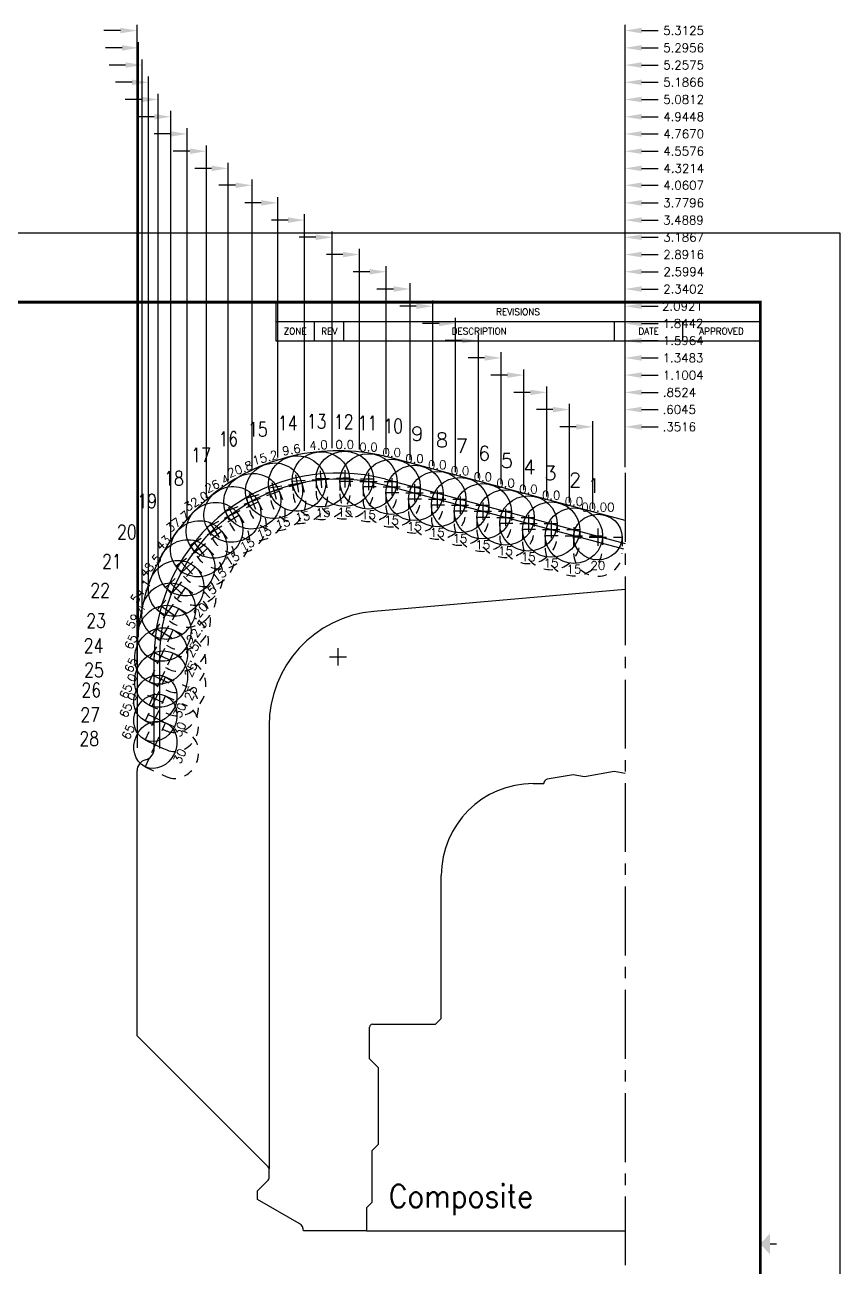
# Model space of a CAD drawing. Extents: x -34 to 0, y 36.5 to 60.7.
# Drawn here: x -8.88 to 0, y 47.2 to 60.72 of the extents above; entities that cross this region are included whole.
import ezdxf
from ezdxf.enums import TextEntityAlignment as Align

# ---------------------------------------------------------------- set-up
doc = ezdxf.new("R2010")
doc.units = 0
doc.header["$MEASUREMENT"] = 0
doc.header["$PDMODE"] = 35
doc.linetypes.add('CENTER2', pattern=[1.125, 0.75, -0.125, 0.125, -0.125])
doc.linetypes.add('HIDDEN2', pattern=[0.1875, 0.125, -0.0625])
doc.layers.get('0').update_dxf_attribs({"linetype": 'CONTINUOUS'})
doc.layers.get('Defpoints').update_dxf_attribs({"color": 10, "linetype": 'CONTINUOUS'})
for name, color, linetype in [('Blade1', 40, 'CONTINUOUS'), ('Blade3', 210, 'CONTINUOUS'), ('Blade5', 112, 'CONTINUOUS'), ('CDG-38379R1', 7, 'CONTINUOUS'), ('CLine', 5, 'CENTER2'), ('TEXT', 3, 'CONTINUOUS'), ('Title Block', 7, 'CONTINUOUS')]:
    doc.layers.add(name, color=color, linetype=linetype)
doc.styles.add('RomanD', font='romand.shx', dxfattribs={"width": 0.9})
doc.styles.add('RomanS', font='romans')
doc.dimstyles.new('Copy of Standard', dxfattribs={"dimtxt": 0.094, "dimasz": 0.18, "dimexe": 0.0625, "dimexo": 0.0625, "dimgap": 0.045, "dimtad": 0, "dimtih": 1, "dimtoh": 1, "dimdec": 4, "dimzin": 4, "dimdsep": 46, "dimtxsty": 'RomanS', "dimcen": 0.09, "dimazin": 1, "dimtfac": 1, "dimtdec": 4, "dimtofl": 0, "dimtmove": 0, "dimatfit": 1, "dimfxl": 1, "dimtolj": 1, "dimtzin": 0, "dimarcsym": 0})

# ---------------------------------------------------------------- blocks, each defined once
blk = doc.blocks.new('CMark')
at = {"layer": 'CLine'}
for p, q in [((-0.094, 0), (0.094, 0)), ((0, 0.094), (0, -0.094))]:
    blk.add_line(p, q, dxfattribs=at)
blk = doc.blocks.new('1613@15')
for p, q in [((-0.17, 0), (-0.312, 0)), ((0.171, 0), (0.312, 0))]:
    blk.add_line(p, q)
at = {"color": 8, "linetype": 'HIDDEN2', "ltscale": 0.5}
blk.add_line((-0.312, 0), (-0.312, -0.135), dxfattribs=at)
at = {"color": 8, "linetype": 'HIDDEN2', "ltscale": 0.5, "flags": 128}
blk.add_lwpolyline([(0.312, 0), (0.312, -0.135)], dxfattribs=at)
blk.add_ellipse((0, 0), major_axis=(-0.312, 0), ratio=0.965926, start_param=-3.141592653589793, end_param=3.141592653589793)
at = {"color": 8, "linetype": 'HIDDEN2', "ltscale": 0.5}
blk.add_ellipse((0, -0.135), major_axis=(-0.312, 0), ratio=0.965926, start_param=0, end_param=3.141593, dxfattribs=at)
blk.add_blockref('CMark', (0, 0))
at = {"style": 'RomanS'}
blk.add_text('15', height=0.094, dxfattribs=at).set_placement((0, -0.364), align=Align.MIDDLE_CENTER)
blk.add_attdef('ANG', text='', height=0.094, dxfattribs=at).set_placement((0, 0.298), align=Align.BOTTOM_CENTER)
blk = doc.blocks.new('1613@22.5')
for p, q in [((-0.17, 0), (-0.312, 0)), ((0.171, 0), (0.312, 0))]:
    blk.add_line(p, q)
at = {"color": 8, "linetype": 'HIDDEN2', "ltscale": 0.5}
blk.add_line((-0.312, 0), (-0.312, -0.178), dxfattribs=at)
at = {"color": 8, "linetype": 'HIDDEN2', "ltscale": 0.5, "flags": 128}
blk.add_lwpolyline([(0.312, 0), (0.312, -0.178)], dxfattribs=at)
at = {"extrusion": (0, 0, -1)}
blk.add_ellipse((0, 0), major_axis=(-0.312, 0), ratio=0.92388, start_param=-3.141592653589793, end_param=3.141592653589793, dxfattribs=at)
at = {"color": 8, "linetype": 'HIDDEN2', "ltscale": 0.5}
blk.add_ellipse((0, -0.199), major_axis=(0.312, 0), ratio=0.92388, start_param=3.141593, end_param=6.283185, dxfattribs=at)
blk.add_blockref('CMark', (0, 0))
at = {"style": 'RomanS'}
blk.add_text('22.5', height=0.094, dxfattribs=at).set_placement((0, -0.377), align=Align.MIDDLE_CENTER)
blk.add_attdef('ANG', text='', height=0.094, dxfattribs=at).set_placement((0, 0.298), align=Align.BOTTOM_CENTER)
blk = doc.blocks.new('1613@25')
for p, q in [((-0.17, 0), (-0.312, 0)), ((0.171, 0), (0.312, 0))]:
    blk.add_line(p, q)
at = {"color": 8, "linetype": 'HIDDEN2', "ltscale": 0.5}
blk.add_line((-0.312, 0), (-0.312, -0.22), dxfattribs=at)
at = {"color": 8, "linetype": 'HIDDEN2', "ltscale": 0.5, "flags": 128}
blk.add_lwpolyline([(0.312, 0), (0.312, -0.22)], dxfattribs=at)
blk.add_ellipse((0, 0), major_axis=(-0.312, 0), ratio=0.906308, start_param=-3.141592653589793, end_param=3.141592653589793)
at = {"color": 8, "linetype": 'HIDDEN2', "ltscale": 0.5}
blk.add_ellipse((0, -0.22), major_axis=(-0.312, 0), ratio=0.906308, start_param=0, end_param=3.141593, dxfattribs=at)
blk.add_blockref('CMark', (0, 0))
at = {"style": 'RomanS'}
blk.add_text('25', height=0.094, dxfattribs=at).set_placement((0, -0.356), align=Align.MIDDLE_CENTER)
blk.add_attdef('ANG', text='', height=0.094, dxfattribs=at).set_placement((0, 0.287), align=Align.BOTTOM_CENTER)
blk = doc.blocks.new('1613@20')
for p, q in [((-0.17, 0), (-0.312, 0)), ((0.171, 0), (0.312, 0))]:
    blk.add_line(p, q)
at = {"color": 8, "linetype": 'HIDDEN2', "ltscale": 0.5}
blk.add_line((-0.312, 0), (-0.312, -0.178), dxfattribs=at)
at = {"color": 8, "linetype": 'HIDDEN2', "ltscale": 0.5, "flags": 128}
blk.add_lwpolyline([(0.312, 0), (0.312, -0.178)], dxfattribs=at)
blk.add_ellipse((0, 0), major_axis=(-0.312, 0), ratio=0.939693, start_param=-3.141592653589793, end_param=3.141592653589793)
at = {"color": 8, "linetype": 'HIDDEN2', "ltscale": 0.5}
blk.add_ellipse((0, -0.178), major_axis=(-0.312, 0), ratio=0.939693, start_param=0, end_param=3.141593, dxfattribs=at)
blk.add_blockref('CMark', (0, 0))
at = {"style": 'RomanS'}
blk.add_text('20', height=0.094, dxfattribs=at).set_placement((0, -0.356), align=Align.MIDDLE_CENTER)
blk.add_attdef('ANG', text='', height=0.094, dxfattribs=at).set_placement((0, 0.298), align=Align.BOTTOM_CENTER)
blk = doc.blocks.new('1313@30')
for p, q in [((-0.17, 0), (-0.265, 0)), ((0.171, 0), (0.264, 0))]:
    blk.add_line(p, q)
at = {"color": 8, "linetype": 'HIDDEN2', "ltscale": 0.5}
blk.add_line((-0.265, 0), (-0.265, -0.26), dxfattribs=at)
at = {"color": 8, "linetype": 'HIDDEN2', "ltscale": 0.5, "flags": 128}
blk.add_lwpolyline([(0.264, 0), (0.264, -0.26)], dxfattribs=at)
blk.add_ellipse((0, 0), major_axis=(0.264, 0), ratio=0.866025)
at = {"color": 8, "linetype": 'HIDDEN2', "ltscale": 0.5}
blk.add_ellipse((0, -0.26), major_axis=(0.264, 0), ratio=0.866025, start_param=3.141593, end_param=6.283185, dxfattribs=at)
blk.add_blockref('CMark', (0, 0))
at = {"style": 'RomanS'}
blk.add_text('30', height=0.094, dxfattribs=at).set_placement((0, -0.292), align=Align.MIDDLE_CENTER)
blk.add_attdef('ANG', text='', height=0.094, dxfattribs=at).set_placement((0, 0.251), align=Align.BOTTOM_CENTER)
blk = doc.blocks.new('1313@20')
for p, q in [((-0.17, 0), (-0.265, 0)), ((0.171, 0), (0.264, 0))]:
    blk.add_line(p, q)
at = {"color": 8, "linetype": 'HIDDEN2', "ltscale": 0.5}
blk.add_line((-0.265, 0), (-0.265, -0.178), dxfattribs=at)
at = {"color": 8, "linetype": 'HIDDEN2', "ltscale": 0.5, "flags": 128}
blk.add_lwpolyline([(0.264, 0), (0.264, -0.178)], dxfattribs=at)
blk.add_ellipse((0, 0), major_axis=(0.264, 0), ratio=0.939693)
at = {"color": 8, "linetype": 'HIDDEN2', "ltscale": 0.5}
blk.add_ellipse((0, -0.178), major_axis=(0.264, 0), ratio=0.939693, start_param=3.141593, end_param=6.283185, dxfattribs=at)
blk.add_blockref('CMark', (0, 0))
at = {"style": 'RomanS'}
blk.add_text('20', height=0.094, dxfattribs=at).set_placement((0, -0.311), align=Align.MIDDLE_CENTER)
blk.add_attdef('ANG', text='', height=0.094, dxfattribs=at).set_placement((0, 0.251), align=Align.BOTTOM_CENTER)
blk = doc.blocks.new('COT_Dblock')
at = {"layer": 'Defpoints'}
blk.add_point((33.812, 21.812), dxfattribs=at)
at = {"layer": 'Title Block'}
for p, q in [((27.857, 21.25), (27.857, 20.828)), ((27.857, 21.039), (33.13, 21.039)), ((28.278, 20.828), (28.278, 21.039)), ((28.599, 20.828), (28.599, 21.039)), ((31.544, 20.828), (31.544, 21.039)), ((32.286, 20.828), (32.286, 21.039)), ((27.857, 20.828), (33.13, 20.828))]:
    blk.add_line(p, q, dxfattribs=at)
at = {"layer": 'Title Block', "color": 8}
blk.add_lwpolyline([(0, 0), (34, 0), (34, 22), (0, 22)], close=True, dxfattribs=at)
at = {"layer": 'Title Block', "const_width": 0.03}
blk.add_lwpolyline([(33.13, 21.25), (0.87, 21.25), (0.87, 0.75), (33.13, 0.75)], close=True, dxfattribs=at)
at = {"layer": 'Title Block', "const_width": 0.015}
blk.add_lwpolyline([(33.31, 11), (33.235, 11)], dxfattribs=at)
at = {"layer": 'Title Block'}
blk.add_solid([(33.235, 10.887), (33.235, 11.113), (33.13, 11)], dxfattribs=at)
at = {"layer": 'Title Block', "style": 'RomanS'}
for s, height, p in [('REVISIONS', 0.0703, (30.493, 21.145)), ('ZONE', 0.0703, (28.067, 20.934)), ('REV', 0.0703, (28.439, 20.934)), ('DESCRIPTION', 0.07031, (30.071, 20.934)), ('DATE', 0.0703, (31.915, 20.934)), ('APPROVED', 0.0703, (32.708, 20.934))]:
    blk.add_text(s, height=height, dxfattribs=at).set_placement(p, align=Align.MIDDLE_CENTER)
at = {"layer": 'Title Block', "color": 1, "style": 'RomanS', "flags": 8}
for tag, p in [('FNAME', (0.62, 3.75)), ('REVDATE', (0.62, 2.25)), ('USER', (0.62, 0.75))]:
    blk.add_attdef(tag, text='', height=0.047, rotation=90, dxfattribs=at).set_placement(p, align=Align.BOTTOM_LEFT)
at = {"layer": 'Title Block', "color": 3, "style": 'RomanS', "flags": 8}
blk.add_attdef('DRAWN', text='', height=0.11, dxfattribs=at).set_placement((28.7, 1.984), align=Align.MIDDLE_CENTER)
for tag, p in [('DDATE', (28.356, 1.672)), ('CHECK', (28.356, 1.406)), ('MATRL', (28.356, 1.149)), ('PDATE', (28.356, 0.883)), ('SCALE', (29.896, 0.855)), ('SHEET', (32.005, 0.855))]:
    blk.add_attdef(tag, text='', height=0.094, dxfattribs=at).set_placement(p, align=Align.MIDDLE_LEFT)
at = {"layer": 'Title Block', "color": 3, "style": 'RomanD', "width": 0.9, "flags": 8}
for tag, height, p in [('TITL1', 0.125, (31.337, 1.684)), ('TITL2', 0.094, (31.337, 1.514)), ('TITL3', 0.094, (31.337, 1.374))]:
    blk.add_attdef(tag, text='', height=height, dxfattribs=at).set_placement(p, align=Align.MIDDLE_CENTER)
at = {"layer": 'Title Block', "color": 3, "style": 'RomanS', "flags": 8}
for tag, p in [('FSCM#', (30.337, 1.121)), ('DWG#', (31.81, 1.121)), ('REV#', (32.97, 1.121))]:
    blk.add_attdef(tag, text='', height=0.094, dxfattribs=at).set_placement(p, align=Align.TOP_CENTER)
blk = doc.blocks.new('*D149')
at = {"layer": 'Defpoints', "color": 0, "lineweight": -2, "transparency": 16777216}
for p, q in [((-2.693, 55.451), (-2.693, 56.408)), ((-2.342, 55.905), (-2.342, 56.408)), ((-2.873, 56.345), (-3.053, 56.345)), ((-2.162, 56.345), (-1.982, 56.345))]:
    blk.add_line(p, q, dxfattribs=at)
at = {"layer": 'Defpoints', "color": 0, "transparency": 16777216}
for p in [(-2.693, 56.345), (-2.342, 55.843), (-2.693, 55.388)]:
    blk.add_point(p, dxfattribs=at)
for points in [[(-2.873, 56.375), (-2.873, 56.315), (-2.693, 56.345)], [(-2.162, 56.375), (-2.162, 56.315), (-2.342, 56.345)]]:
    blk.add_solid(points, dxfattribs=at)
at = {"layer": 'Defpoints', "color": 0, "transparency": 16777216, "insert": (-1.751, 56.345), "char_height": 0.094, "attachment_point": 5, "style": 'RomanS'}
blk.add_mtext('\\A1;.3516', dxfattribs=at)
blk = doc.blocks.new('*D150')
at = {"layer": 'Defpoints', "color": 0, "lineweight": -2, "transparency": 16777216}
for p, q in [((-3.126, 56.533), (-3.306, 56.533)), ((-2.946, 55.521), (-2.946, 56.595)), ((-2.342, 55.905), (-2.342, 56.595)), ((-2.162, 56.533), (-1.982, 56.533))]:
    blk.add_line(p, q, dxfattribs=at)
at = {"layer": 'Defpoints', "color": 0, "transparency": 16777216}
for p in [(-2.946, 56.533), (-2.342, 55.843), (-2.946, 55.458)]:
    blk.add_point(p, dxfattribs=at)
for points in [[(-3.126, 56.563), (-3.126, 56.503), (-2.946, 56.533)], [(-2.162, 56.563), (-2.162, 56.503), (-2.342, 56.533)]]:
    blk.add_solid(points, dxfattribs=at)
at = {"layer": 'Defpoints', "color": 0, "transparency": 16777216, "insert": (-1.751, 56.533), "char_height": 0.094, "attachment_point": 5, "style": 'RomanS'}
blk.add_mtext('\\A1;.6045', dxfattribs=at)
blk = doc.blocks.new('*D151')
at = {"layer": 'Defpoints', "color": 0, "lineweight": -2, "transparency": 16777216}
for p, q in [((-3.374, 56.72), (-3.554, 56.72)), ((-3.194, 55.587), (-3.194, 56.783)), ((-2.342, 55.905), (-2.342, 56.783)), ((-2.162, 56.72), (-1.982, 56.72))]:
    blk.add_line(p, q, dxfattribs=at)
at = {"layer": 'Defpoints', "color": 0, "transparency": 16777216}
for p in [(-3.194, 56.72), (-2.342, 55.843), (-3.194, 55.525)]:
    blk.add_point(p, dxfattribs=at)
for points in [[(-3.374, 56.75), (-3.374, 56.69), (-3.194, 56.72)], [(-2.162, 56.75), (-2.162, 56.69), (-2.342, 56.72)]]:
    blk.add_solid(points, dxfattribs=at)
at = {"layer": 'Defpoints', "color": 0, "transparency": 16777216, "insert": (-1.749, 56.72), "char_height": 0.094, "attachment_point": 5, "style": 'RomanS'}
blk.add_mtext('\\A1;.8524', dxfattribs=at)
blk = doc.blocks.new('*D152')
at = {"layer": 'Defpoints', "color": 0, "lineweight": -2, "transparency": 16777216}
for p, q in [((-3.442, 55.654), (-3.442, 56.97)), ((-2.342, 55.905), (-2.342, 56.97)), ((-3.622, 56.908), (-3.802, 56.908)), ((-2.162, 56.908), (-1.982, 56.908))]:
    blk.add_line(p, q, dxfattribs=at)
at = {"layer": 'Defpoints', "color": 0, "transparency": 16777216}
for p in [(-3.442, 56.908), (-2.342, 55.843), (-3.442, 55.591)]:
    blk.add_point(p, dxfattribs=at)
for points in [[(-3.622, 56.938), (-3.622, 56.878), (-3.442, 56.908)], [(-2.162, 56.938), (-2.162, 56.878), (-2.342, 56.908)]]:
    blk.add_solid(points, dxfattribs=at)
at = {"layer": 'Defpoints', "color": 0, "transparency": 16777216, "insert": (-1.708, 56.908), "char_height": 0.094, "attachment_point": 5, "style": 'RomanS'}
blk.add_mtext('\\A1;1.1004', dxfattribs=at)
blk = doc.blocks.new('*D153')
at = {"layer": 'Defpoints', "color": 0, "lineweight": -2, "transparency": 16777216}
for p, q in [((-3.87, 57.095), (-4.05, 57.095)), ((-3.69, 55.72), (-3.69, 57.158)), ((-2.342, 55.905), (-2.342, 57.158)), ((-2.162, 57.095), (-1.982, 57.095))]:
    blk.add_line(p, q, dxfattribs=at)
at = {"layer": 'Defpoints', "color": 0, "transparency": 16777216}
for p in [(-3.69, 57.095), (-2.342, 55.843), (-3.69, 55.658)]:
    blk.add_point(p, dxfattribs=at)
for points in [[(-3.87, 57.125), (-3.87, 57.065), (-3.69, 57.095)], [(-2.162, 57.125), (-2.162, 57.065), (-2.342, 57.095)]]:
    blk.add_solid(points, dxfattribs=at)
at = {"layer": 'Defpoints', "color": 0, "transparency": 16777216, "insert": (-1.71, 57.095), "char_height": 0.094, "attachment_point": 5, "style": 'RomanS'}
blk.add_mtext('\\A1;1.3483', dxfattribs=at)
blk = doc.blocks.new('*D154')
at = {"layer": 'Defpoints', "color": 0, "lineweight": -2, "transparency": 16777216}
for p, q in [((-3.938, 55.787), (-3.938, 57.345)), ((-2.342, 55.905), (-2.342, 57.345)), ((-4.118, 57.283), (-4.298, 57.283)), ((-2.162, 57.283), (-1.982, 57.283))]:
    blk.add_line(p, q, dxfattribs=at)
at = {"layer": 'Defpoints', "color": 0, "transparency": 16777216}
for p in [(-3.938, 57.283), (-3.938, 55.724), (-2.342, 55.843)]:
    blk.add_point(p, dxfattribs=at)
for points in [[(-4.118, 57.313), (-4.118, 57.253), (-3.938, 57.283)], [(-2.162, 57.313), (-2.162, 57.253), (-2.342, 57.283)]]:
    blk.add_solid(points, dxfattribs=at)
at = {"layer": 'Defpoints', "color": 0, "transparency": 16777216, "insert": (-1.708, 57.283), "char_height": 0.094, "attachment_point": 5, "style": 'RomanS'}
blk.add_mtext('\\A1;1.5964', dxfattribs=at)
blk = doc.blocks.new('*D155')
at = {"layer": 'Defpoints', "color": 0, "lineweight": -2, "transparency": 16777216}
for p, q in [((-4.366, 57.47), (-4.546, 57.47)), ((-4.186, 55.853), (-4.186, 57.533)), ((-2.342, 55.905), (-2.342, 57.533)), ((-2.162, 57.47), (-1.982, 57.47))]:
    blk.add_line(p, q, dxfattribs=at)
at = {"layer": 'Defpoints', "color": 0, "transparency": 16777216}
for p in [(-4.186, 57.47), (-4.186, 55.791), (-2.342, 55.843)]:
    blk.add_point(p, dxfattribs=at)
for points in [[(-4.366, 57.5), (-4.366, 57.44), (-4.186, 57.47)], [(-2.162, 57.5), (-2.162, 57.44), (-2.342, 57.47)]]:
    blk.add_solid(points, dxfattribs=at)
at = {"layer": 'Defpoints', "color": 0, "transparency": 16777216, "insert": (-1.71, 57.47), "char_height": 0.094, "attachment_point": 5, "style": 'RomanS'}
blk.add_mtext('\\A1;1.8442', dxfattribs=at)
blk = doc.blocks.new('*D156')
at = {"layer": 'Defpoints', "color": 0, "lineweight": -2, "transparency": 16777216}
for p, q in [((-4.614, 57.658), (-4.794, 57.658)), ((-4.434, 55.92), (-4.434, 57.72)), ((-2.342, 55.905), (-2.342, 57.72)), ((-2.162, 57.658), (-1.982, 57.658))]:
    blk.add_line(p, q, dxfattribs=at)
at = {"layer": 'Defpoints', "color": 0, "transparency": 16777216}
for p in [(-4.434, 57.658), (-4.434, 55.857), (-2.342, 55.843)]:
    blk.add_point(p, dxfattribs=at)
for points in [[(-4.614, 57.688), (-4.614, 57.628), (-4.434, 57.658)], [(-2.162, 57.688), (-2.162, 57.628), (-2.342, 57.658)]]:
    blk.add_solid(points, dxfattribs=at)
at = {"layer": 'Defpoints', "color": 0, "transparency": 16777216, "insert": (-1.717, 57.658), "char_height": 0.094, "attachment_point": 5, "style": 'RomanS'}
blk.add_mtext('\\A1;2.0921', dxfattribs=at)
blk = doc.blocks.new('*D157')
at = {"layer": 'Defpoints', "color": 0, "lineweight": -2, "transparency": 16777216}
for p, q in [((-4.682, 55.986), (-4.682, 57.908)), ((-2.342, 55.905), (-2.342, 57.908)), ((-4.862, 57.845), (-5.042, 57.845)), ((-2.162, 57.845), (-1.982, 57.845))]:
    blk.add_line(p, q, dxfattribs=at)
at = {"layer": 'Defpoints', "color": 0, "transparency": 16777216}
for p in [(-4.682, 57.845), (-4.682, 55.923), (-2.342, 55.843)]:
    blk.add_point(p, dxfattribs=at)
for points in [[(-4.862, 57.875), (-4.862, 57.815), (-4.682, 57.845)], [(-2.162, 57.875), (-2.162, 57.815), (-2.342, 57.845)]]:
    blk.add_solid(points, dxfattribs=at)
at = {"layer": 'Defpoints', "color": 0, "transparency": 16777216, "insert": (-1.704, 57.845), "char_height": 0.094, "attachment_point": 5, "style": 'RomanS'}
blk.add_mtext('\\A1;2.3402', dxfattribs=at)
blk = doc.blocks.new('*D158')
at = {"layer": 'Defpoints', "color": 0, "lineweight": -2, "transparency": 16777216}
for p, q in [((-5.121, 58.033), (-5.301, 58.033)), ((-4.941, 56.051), (-4.941, 58.095)), ((-2.342, 55.905), (-2.342, 58.095)), ((-2.162, 58.033), (-1.982, 58.033))]:
    blk.add_line(p, q, dxfattribs=at)
at = {"layer": 'Defpoints', "color": 0, "transparency": 16777216}
for p in [(-4.941, 58.033), (-4.941, 55.988), (-2.342, 55.843)]:
    blk.add_point(p, dxfattribs=at)
for points in [[(-5.121, 58.063), (-5.121, 58.003), (-4.941, 58.033)], [(-2.162, 58.063), (-2.162, 58.003), (-2.342, 58.033)]]:
    blk.add_solid(points, dxfattribs=at)
at = {"layer": 'Defpoints', "color": 0, "transparency": 16777216, "insert": (-1.702, 58.033), "char_height": 0.094, "attachment_point": 5, "style": 'RomanS'}
blk.add_mtext('\\A1;2.5994', dxfattribs=at)
blk = doc.blocks.new('*D159')
at = {"layer": 'Defpoints', "color": 0, "lineweight": -2, "transparency": 16777216}
for p, q in [((-5.233, 56.1), (-5.233, 58.283)), ((-2.342, 55.905), (-2.342, 58.283)), ((-5.413, 58.22), (-5.593, 58.22)), ((-2.162, 58.22), (-1.982, 58.22))]:
    blk.add_line(p, q, dxfattribs=at)
at = {"layer": 'Defpoints', "color": 0, "transparency": 16777216}
for p in [(-5.233, 58.22), (-5.233, 56.038), (-2.342, 55.843)]:
    blk.add_point(p, dxfattribs=at)
for points in [[(-5.413, 58.25), (-5.413, 58.19), (-5.233, 58.22)], [(-2.162, 58.25), (-2.162, 58.19), (-2.342, 58.22)]]:
    blk.add_solid(points, dxfattribs=at)
at = {"layer": 'Defpoints', "color": 0, "transparency": 16777216, "insert": (-1.704, 58.22), "char_height": 0.094, "attachment_point": 5, "style": 'RomanS'}
blk.add_mtext('\\A1;2.8916', dxfattribs=at)
blk = doc.blocks.new('*D160')
at = {"layer": 'Defpoints', "color": 0, "lineweight": -2, "transparency": 16777216}
for p, q in [((-5.528, 56.113), (-5.528, 58.47)), ((-2.342, 55.905), (-2.342, 58.47)), ((-5.708, 58.408), (-5.888, 58.408)), ((-2.162, 58.408), (-1.982, 58.408))]:
    blk.add_line(p, q, dxfattribs=at)
at = {"layer": 'Defpoints', "color": 0, "transparency": 16777216}
for p in [(-5.528, 58.408), (-5.528, 56.051), (-2.342, 55.843)]:
    blk.add_point(p, dxfattribs=at)
for points in [[(-5.708, 58.438), (-5.708, 58.378), (-5.528, 58.408)], [(-2.162, 58.438), (-2.162, 58.378), (-2.342, 58.408)]]:
    blk.add_solid(points, dxfattribs=at)
at = {"layer": 'Defpoints', "color": 0, "transparency": 16777216, "insert": (-1.704, 58.408), "char_height": 0.094, "attachment_point": 5, "style": 'RomanS'}
blk.add_mtext('\\A1;3.1867', dxfattribs=at)
blk = doc.blocks.new('*D161')
at = {"layer": 'Defpoints', "color": 0, "lineweight": -2, "transparency": 16777216}
for p, q in [((-6.01, 58.595), (-6.19, 58.595)), ((-5.83, 56.083), (-5.83, 58.658)), ((-2.342, 55.905), (-2.342, 58.658)), ((-2.162, 58.595), (-1.982, 58.595))]:
    blk.add_line(p, q, dxfattribs=at)
at = {"layer": 'Defpoints', "color": 0, "transparency": 16777216}
for p in [(-5.83, 58.595), (-5.83, 56.021), (-2.342, 55.843)]:
    blk.add_point(p, dxfattribs=at)
for points in [[(-6.01, 58.625), (-6.01, 58.565), (-5.83, 58.595)], [(-2.162, 58.625), (-2.162, 58.565), (-2.342, 58.595)]]:
    blk.add_solid(points, dxfattribs=at)
at = {"layer": 'Defpoints', "color": 0, "transparency": 16777216, "insert": (-1.706, 58.595), "char_height": 0.094, "attachment_point": 5, "style": 'RomanS'}
blk.add_mtext('\\A1;3.4889', dxfattribs=at)
blk = doc.blocks.new('*D162')
at = {"layer": 'Defpoints', "color": 0, "lineweight": -2, "transparency": 16777216}
for p, q in [((-6.121, 56.012), (-6.121, 58.845)), ((-2.342, 55.905), (-2.342, 58.845)), ((-6.301, 58.783), (-6.481, 58.783)), ((-2.162, 58.783), (-1.982, 58.783))]:
    blk.add_line(p, q, dxfattribs=at)
at = {"layer": 'Defpoints', "color": 0, "transparency": 16777216}
for p in [(-6.121, 58.783), (-6.121, 55.95), (-2.342, 55.843)]:
    blk.add_point(p, dxfattribs=at)
for points in [[(-6.301, 58.813), (-6.301, 58.753), (-6.121, 58.783)], [(-2.162, 58.813), (-2.162, 58.753), (-2.342, 58.783)]]:
    blk.add_solid(points, dxfattribs=at)
at = {"layer": 'Defpoints', "color": 0, "transparency": 16777216, "insert": (-1.704, 58.783), "char_height": 0.094, "attachment_point": 5, "style": 'RomanS'}
blk.add_mtext('\\A1;3.7796', dxfattribs=at)
blk = doc.blocks.new('*D163')
at = {"layer": 'Defpoints', "color": 0, "lineweight": -2, "transparency": 16777216}
for p, q in [((-6.582, 58.974), (-6.762, 58.974)), ((-6.402, 55.901), (-6.402, 59.036)), ((-2.342, 55.905), (-2.342, 59.036)), ((-2.162, 58.974), (-1.982, 58.974))]:
    blk.add_line(p, q, dxfattribs=at)
at = {"layer": 'Defpoints', "color": 0, "transparency": 16777216}
for p in [(-6.402, 58.974), (-6.402, 55.838), (-2.342, 55.843)]:
    blk.add_point(p, dxfattribs=at)
for points in [[(-6.582, 59.004), (-6.582, 58.944), (-6.402, 58.974)], [(-2.162, 59.004), (-2.162, 58.944), (-2.342, 58.974)]]:
    blk.add_solid(points, dxfattribs=at)
at = {"layer": 'Defpoints', "color": 0, "transparency": 16777216, "insert": (-1.704, 58.974), "char_height": 0.094, "attachment_point": 5, "style": 'RomanS'}
blk.add_mtext('\\A1;4.0607', dxfattribs=at)
blk = doc.blocks.new('*D164')
at = {"layer": 'Defpoints', "color": 0, "lineweight": -2, "transparency": 16777216}
for p, q in [((-6.843, 59.158), (-7.023, 59.158)), ((-6.663, 55.753), (-6.663, 59.22)), ((-2.342, 55.905), (-2.342, 59.22)), ((-2.162, 59.158), (-1.982, 59.158))]:
    blk.add_line(p, q, dxfattribs=at)
at = {"layer": 'Defpoints', "color": 0, "transparency": 16777216}
for p in [(-6.663, 59.158), (-2.342, 55.843), (-6.663, 55.69)]:
    blk.add_point(p, dxfattribs=at)
for points in [[(-6.843, 59.188), (-6.843, 59.128), (-6.663, 59.158)], [(-2.162, 59.188), (-2.162, 59.128), (-2.342, 59.158)]]:
    blk.add_solid(points, dxfattribs=at)
at = {"layer": 'Defpoints', "color": 0, "transparency": 16777216, "insert": (-1.702, 59.158), "char_height": 0.094, "attachment_point": 5, "style": 'RomanS'}
blk.add_mtext('\\A1;4.3214', dxfattribs=at)
blk = doc.blocks.new('*D165')
at = {"layer": 'Defpoints', "color": 0, "lineweight": -2, "transparency": 16777216}
for p, q in [((-6.899, 55.571), (-6.899, 59.408)), ((-2.342, 55.905), (-2.342, 59.408)), ((-7.079, 59.345), (-7.259, 59.345)), ((-2.162, 59.345), (-1.982, 59.345))]:
    blk.add_line(p, q, dxfattribs=at)
at = {"layer": 'Defpoints', "color": 0, "transparency": 16777216}
for p in [(-6.899, 59.345), (-2.342, 55.843), (-6.899, 55.508)]:
    blk.add_point(p, dxfattribs=at)
for points in [[(-7.079, 59.375), (-7.079, 59.315), (-6.899, 59.345)], [(-2.162, 59.375), (-2.162, 59.315), (-2.342, 59.345)]]:
    blk.add_solid(points, dxfattribs=at)
at = {"layer": 'Defpoints', "color": 0, "transparency": 16777216, "insert": (-1.704, 59.345), "char_height": 0.094, "attachment_point": 5, "style": 'RomanS'}
blk.add_mtext('\\A1;4.5576', dxfattribs=at)
blk = doc.blocks.new('*D166')
at = {"layer": 'Defpoints', "color": 0, "lineweight": -2, "transparency": 16777216}
for p, q in [((-7.289, 59.533), (-7.469, 59.533)), ((-7.109, 55.355), (-7.109, 59.595)), ((-2.342, 55.905), (-2.342, 59.595)), ((-2.162, 59.533), (-1.982, 59.533))]:
    blk.add_line(p, q, dxfattribs=at)
at = {"layer": 'Defpoints', "color": 0, "transparency": 16777216}
for p in [(-7.109, 59.533), (-2.342, 55.843), (-7.109, 55.292)]:
    blk.add_point(p, dxfattribs=at)
for points in [[(-7.289, 59.563), (-7.289, 59.503), (-7.109, 59.533)], [(-2.162, 59.563), (-2.162, 59.503), (-2.342, 59.533)]]:
    blk.add_solid(points, dxfattribs=at)
at = {"layer": 'Defpoints', "color": 0, "transparency": 16777216, "insert": (-1.704, 59.533), "char_height": 0.094, "attachment_point": 5, "style": 'RomanS'}
blk.add_mtext('\\A1;4.7670', dxfattribs=at)
blk = doc.blocks.new('*D167')
at = {"layer": 'Defpoints', "color": 0, "lineweight": -2, "transparency": 16777216}
for p, q in [((-7.286, 55.122), (-7.286, 59.783)), ((-2.342, 55.905), (-2.342, 59.783)), ((-7.466, 59.72), (-7.646, 59.72)), ((-2.162, 59.72), (-1.982, 59.72))]:
    blk.add_line(p, q, dxfattribs=at)
at = {"layer": 'Defpoints', "color": 0, "transparency": 16777216}
for p in [(-7.286, 59.72), (-2.342, 55.843), (-7.286, 55.059)]:
    blk.add_point(p, dxfattribs=at)
for points in [[(-7.466, 59.75), (-7.466, 59.69), (-7.286, 59.72)], [(-2.162, 59.75), (-2.162, 59.69), (-2.342, 59.72)]]:
    blk.add_solid(points, dxfattribs=at)
at = {"layer": 'Defpoints', "color": 0, "transparency": 16777216, "insert": (-1.704, 59.72), "char_height": 0.094, "attachment_point": 5, "style": 'RomanS'}
blk.add_mtext('\\A1;4.9448', dxfattribs=at)
blk = doc.blocks.new('*D168')
at = {"layer": 'Defpoints', "color": 0, "lineweight": -2, "transparency": 16777216}
for p, q in [((-7.603, 59.908), (-7.783, 59.908)), ((-7.423, 54.87), (-7.423, 59.97)), ((-2.342, 55.905), (-2.342, 59.97)), ((-2.162, 59.908), (-1.982, 59.908))]:
    blk.add_line(p, q, dxfattribs=at)
at = {"layer": 'Defpoints', "color": 0, "transparency": 16777216}
for p in [(-7.423, 59.908), (-2.342, 55.843), (-7.423, 54.807)]:
    blk.add_point(p, dxfattribs=at)
for points in [[(-7.603, 59.938), (-7.603, 59.878), (-7.423, 59.908)], [(-2.162, 59.938), (-2.162, 59.878), (-2.342, 59.908)]]:
    blk.add_solid(points, dxfattribs=at)
at = {"layer": 'Defpoints', "color": 0, "transparency": 16777216, "insert": (-1.704, 59.908), "char_height": 0.094, "attachment_point": 5, "style": 'RomanS'}
blk.add_mtext('\\A1;5.0812', dxfattribs=at)
blk = doc.blocks.new('*D169')
at = {"layer": 'Defpoints', "color": 0, "lineweight": -2, "transparency": 16777216}
for p, q in [((-7.708, 60.095), (-7.888, 60.095)), ((-7.528, 54.591), (-7.528, 60.158)), ((-2.342, 55.905), (-2.342, 60.158)), ((-2.162, 60.095), (-1.982, 60.095))]:
    blk.add_line(p, q, dxfattribs=at)
at = {"layer": 'Defpoints', "color": 0, "transparency": 16777216}
for p in [(-7.528, 60.095), (-2.342, 55.843), (-7.528, 54.529)]:
    blk.add_point(p, dxfattribs=at)
for points in [[(-7.708, 60.125), (-7.708, 60.065), (-7.528, 60.095)], [(-2.162, 60.125), (-2.162, 60.065), (-2.342, 60.095)]]:
    blk.add_solid(points, dxfattribs=at)
at = {"layer": 'Defpoints', "color": 0, "transparency": 16777216, "insert": (-1.704, 60.095), "char_height": 0.094, "attachment_point": 5, "style": 'RomanS'}
blk.add_mtext('\\A1;5.1866', dxfattribs=at)
blk = doc.blocks.new('*D170')
at = {"layer": 'Defpoints', "color": 0, "lineweight": -2, "transparency": 16777216}
for p, q in [((-7.599, 54.306), (-7.599, 60.345)), ((-2.342, 55.905), (-2.342, 60.345)), ((-7.779, 60.283), (-7.959, 60.283)), ((-2.162, 60.283), (-1.982, 60.283))]:
    blk.add_line(p, q, dxfattribs=at)
at = {"layer": 'Defpoints', "color": 0, "transparency": 16777216}
for p in [(-7.599, 60.283), (-2.342, 55.843), (-7.599, 54.244)]:
    blk.add_point(p, dxfattribs=at)
for points in [[(-7.779, 60.313), (-7.779, 60.253), (-7.599, 60.283)], [(-2.162, 60.313), (-2.162, 60.253), (-2.342, 60.283)]]:
    blk.add_solid(points, dxfattribs=at)
at = {"layer": 'Defpoints', "color": 0, "transparency": 16777216, "insert": (-1.704, 60.283), "char_height": 0.094, "attachment_point": 5, "style": 'RomanS'}
blk.add_mtext('\\A1;5.2575', dxfattribs=at)
blk = doc.blocks.new('*D171')
at = {"layer": 'Defpoints', "color": 0, "lineweight": -2, "transparency": 16777216}
for p, q in [((-7.817, 60.47), (-7.997, 60.47)), ((-7.637, 54.055), (-7.637, 60.533)), ((-2.342, 55.905), (-2.342, 60.533)), ((-2.162, 60.47), (-1.982, 60.47))]:
    blk.add_line(p, q, dxfattribs=at)
at = {"layer": 'Defpoints', "color": 0, "transparency": 16777216}
for p in [(-7.637, 60.47), (-2.342, 55.843), (-7.637, 53.992)]:
    blk.add_point(p, dxfattribs=at)
for points in [[(-7.817, 60.5), (-7.817, 60.44), (-7.637, 60.47)], [(-2.162, 60.5), (-2.162, 60.44), (-2.342, 60.47)]]:
    blk.add_solid(points, dxfattribs=at)
at = {"layer": 'Defpoints', "color": 0, "transparency": 16777216, "insert": (-1.704, 60.47), "char_height": 0.094, "attachment_point": 5, "style": 'RomanS'}
blk.add_mtext('\\A1;5.2956', dxfattribs=at)
blk = doc.blocks.new('*D172')
at = {"layer": 'Defpoints', "color": 0, "lineweight": -2, "transparency": 16777216}
for p, q in [((-7.654, 53.765), (-7.654, 60.72)), ((-2.342, 55.905), (-2.342, 60.72)), ((-7.834, 60.658), (-8.014, 60.658)), ((-2.162, 60.658), (-1.982, 60.658))]:
    blk.add_line(p, q, dxfattribs=at)
at = {"layer": 'Defpoints', "color": 0, "transparency": 16777216}
for p in [(-7.654, 60.658), (-2.342, 55.843), (-7.654, 53.703)]:
    blk.add_point(p, dxfattribs=at)
for points in [[(-7.834, 60.688), (-7.834, 60.628), (-7.654, 60.658)], [(-2.162, 60.688), (-2.162, 60.628), (-2.342, 60.658)]]:
    blk.add_solid(points, dxfattribs=at)
at = {"layer": 'Defpoints', "color": 0, "transparency": 16777216, "insert": (-1.704, 60.658), "char_height": 0.094, "attachment_point": 5, "style": 'RomanS'}
blk.add_mtext('\\A1;5.3125', dxfattribs=at)

msp = doc.modelspace()

# ---------------------------------------------------------------- linework, layer by layer
for p, q in [((-4.94887, 55.77438), (-2.34151, 55.07574)), ((-2.9068, 52.55797), (-3.18859, 52.50828)), ((-2.7818, 52.53593), (-2.9068, 52.55797)), ((-2.4608, 52.59253), (-2.7818, 52.53593)), ((-2.34151, 52.57149), (-2.4608, 52.59253)), ((-3.34151, 52.4621), (-3.22734, 52.4621)), ((-4.34151, 49.90503), (-4.34151, 51.4621)), ((-4.34151, 49.90503), (-4.40401, 49.84253)), ((-5.12276, 49.46753), (-5.12276, 49.81128)), ((-5.09151, 49.84253), (-4.40401, 49.84253)), ((-5.02386, 49.36863), (-5.12276, 49.46753)), ((-5.02386, 48.53768), (-5.02386, 49.36863)), ((-5.02386, 48.63168), (-5.02386, 48.91237)), ((-5.09401, 48.46753), (-5.02386, 48.53768)), ((-5.09401, 47.90503), (-5.09401, 48.46753)), ((-5.09401, 47.90503), (-5.15651, 47.84253)), ((-5.15651, 47.84253), (-5.15651, 47.59253)), ((-5.15651, 47.59253), (-2.34151, 47.59253))]:
    msp.add_line(p, q)
at = {"flags": 128}
msp.add_lwpolyline([(-2.34151, 54.57574), (-5.07545, 54.33655, 0.38887873), (-6.21651, 53.0913), (-6.21651, 48.26708)], format="xyb", dxfattribs=at)
for centre, radius, start in [((-5.46651, 53.84253), 2, 75), ((-3.18045, 52.4621), 0.04689, 99.999997), ((-3.34151, 51.4621), 1, 90), ((-5.09151, 49.81128), 0.03125, 90)]:
    msp.add_arc(centre, radius, start, 180)
at = {"layer": 'CDG-38379R1', "color": 7, "linetype": 'Continuous'}
for p, q in [((-7.46651, 52.84253), (-7.46651, 53.84253)), ((-7.65401, 49.71753), (-7.65401, 52.60046)), ((-6.22566, 48.28918), (-7.65401, 49.71753)), ((-6.34151, 48.03003), (-6.22566, 48.14587)), ((-6.21651, 48.16797), (-6.21651, 48.26708)), ((-6.34151, 47.93533), (-6.34151, 48.03003)), ((-5.88838, 47.67372), (-6.34151, 47.93533)), ((-5.15651, 47.59253), (-5.84151, 47.59253))]:
    msp.add_line(p, q, dxfattribs=at)
for centre, radius, start, end in [((-7.59151, 52.84253), 0.125, 284.477512, 0), ((-7.52901, 52.60046), 0.125, 104.477512, 180), ((-6.24776, 48.26708), 0.03125, 0, 45), ((-6.24776, 48.16797), 0.03125, 315, 0), ((-5.93526, 47.59253), 0.09375, 0, 60)]:
    msp.add_arc(centre, radius, start, end, dxfattribs=at)
at = {"layer": 'CLine'}
msp.add_line((-2.34151, 55.84253), (-2.34151, 47.21883), dxfattribs=at)
at = {"layer": 'CLine', "color": 1, "linetype": 'Continuous', "flags": 128}
for points in [[(-2.34151, 55.3242), (-4.90034, 56.00984, 0.49314543), (-7.65401, 53.89687), (-7.65401, 52.85046)], [(-7.40401, 52.84253), (-7.40401, 53.84253, -0.49314543), (-4.96505, 55.71401), (-2.35769, 55.01537)]]:
    msp.add_lwpolyline(points, format="xyb", dxfattribs=at)

# ---------------------------------------------------------------- block references
msp.add_blockref('CMark', (-5.46651, 53.84253))
at = {"layer": 'Blade1'}
for name, p, rotation, values in [('1613@15', (-5.65269, 55.77329), 4, {'ANG': '4.0'}), ('1613@15', (-6.39925, 55.5354), 20.8, {'ANG': '20.8'}), ('1613@15', (-6.98223, 55.01764), 37.7, {'ANG': '37.7'}), ('1613@22.5', (-7.31063, 54.33871), 54.1, {'ANG': '54.1'}), ('1613@25', (-7.39127, 53.59942), 65, {'ANG': '65'}), ('1313@30', (-7.45411, 52.88489), 65, {'ANG': '65'})]:
    msp.add_blockref(name, p, dxfattribs=dict(at, rotation=rotation)).add_auto_attribs(values)
for name, p, values in [('1613@15', (-4.88201, 55.69176), {'ANG': '0.0'}), ('1613@15', (-4.13801, 55.49236), {'ANG': '0.0'}), ('1613@15', (-3.39401, 55.29306), {'ANG': '0.0'}), ('1313@20', (-2.63726, 55.14507), {'ANG': '00.00'})]:
    msp.add_blockref(name, p, dxfattribs=at).add_auto_attribs(values)
at = {"layer": 'Blade3'}
for p in [(-5.393, 55.77864), (-4.63371, 55.62523), (-3.88991, 55.42593), (-3.14606, 55.22663)]:
    msp.add_blockref('1613@15', p, dxfattribs=at).add_auto_attribs({'ANG': '0.0'})
for name, p, rotation, values in [('1613@15', (-6.16225, 55.64938), 15.2, {'ANG': '15.2'}), ('1613@15', (-6.81058, 55.21884), 32, {'ANG': '32.0'}), ('1613@20', (-7.2285, 54.58658), 48.5, {'ANG': '48.5'}), ('1613@25', (-7.39127, 53.85104), 65, {'ANG': '65'}), ('1313@30', (-7.45411, 53.17756), 65.00000000000007, {'ANG': '65.0'})]:
    msp.add_blockref(name, p, dxfattribs=dict(at, rotation=rotation)).add_auto_attribs(values)
at = {"layer": 'Blade5'}
for name, p, rotation, values in [('1613@15', (-5.91172, 55.72819), 9.6, {'ANG': '9.6'}), ('1613@15', (-6.61589, 55.39138), 26.4, {'ANG': '26.4'}), ('1613@15', (-7.11524, 54.8104), 43, {'ANG': '43'}), ('1613@25', (-7.35635, 54.09757), 59.39999999999999, {'ANG': '59.4'}), ('1313@30', (-7.45411, 53.38421), 65.00000000000007, {'ANG': '65.0'})]:
    msp.add_blockref(name, p, dxfattribs=dict(at, rotation=rotation)).add_auto_attribs(values)
for p in [(-5.13479, 55.75143), (-4.38576, 55.5588), (-3.64196, 55.3595), (-2.89811, 55.1602)]:
    msp.add_blockref('1613@15', p, dxfattribs=at).add_auto_attribs({'ANG': '0.0'})
at = {"layer": 'Title Block'}
msp.add_blockref('COT_Dblock', (-34, 36.45194), dxfattribs=at)

# ---------------------------------------------------------------- texts
at = {"layer": 'Blade1', "style": 'RomanS', "width": 0.8}
for s, p in [('13', (-5.69914, 56.40353)), ('10', (-4.86559, 56.35357)), ('16', (-6.66065, 56.21434)), ('19', (-7.54315, 55.53616)), ('22', (-8.05538, 54.56588)), ('25', (-8.12241, 53.69805)), ('28', (-8.17433, 52.95205))]:
    msp.add_text(s, height=0.15625, dxfattribs=at).set_placement(p, align=Align.MIDDLE_CENTER)
at = {"layer": 'Blade1', "style": 'RomanS'}
for s, p in [('7', (-4.11708, 56.13692)), ('4', (-3.38255, 55.90666)), ('1', (-2.67958, 55.70369))]:
    msp.add_text(s, height=0.15625, dxfattribs=at).set_placement(p, align=Align.MIDDLE_CENTER)
at = {"layer": 'Blade3', "style": 'RomanS', "width": 0.8}
for s, p in [('15', (-6.33852, 56.3168)), ('12', (-5.40358, 56.39959)), ('18', (-7.25136, 55.78338)), ('21', (-7.92739, 54.88084)), ('24', (-8.12743, 53.96279)), ('27', (-8.16373, 53.21088))]:
    msp.add_text(s, height=0.15625, dxfattribs=at).set_placement(p, align=Align.MIDDLE_CENTER)
at = {"layer": 'Blade3', "style": 'RomanS'}
for s, p in [('9', (-4.60319, 56.27178)), ('6', (-3.87531, 56.05503)), ('3', (-3.15453, 55.84195))]:
    msp.add_text(s, height=0.15625, dxfattribs=at).set_placement(p, align=Align.MIDDLE_CENTER)
at = {"layer": 'Blade5', "style": 'RomanS', "width": 0.8}
for s, p in [('14', (-6.01334, 56.38608)), ('11', (-5.14472, 56.38724)), ('17', (-6.95721, 56.03709)), ('20', (-7.76468, 55.19961)), ('23', (-8.09928, 54.23656)), ('26', (-8.15253, 53.47976))]:
    msp.add_text(s, height=0.15625, dxfattribs=at).set_placement(p, align=Align.MIDDLE_CENTER)
at = {"layer": 'Blade5', "style": 'RomanS'}
for s, p in [('8', (-4.33416, 56.20003)), ('5', (-3.62748, 55.97658)), ('2', (-2.8855, 55.76694))]:
    msp.add_text(s, height=0.15625, dxfattribs=at).set_placement(p, align=Align.MIDDLE_CENTER)
at = {"layer": 'TEXT', "style": 'RomanS', "width": 0.9}
msp.add_text('Composite', height=0.25, dxfattribs=at).set_placement((-4.91312, 47.84714))

# ---------------------------------------------------------------- dimensions: what is measured, and where the dimension line sits
at = {"layer": 'Defpoints'}
for base, p1, p2, picture, middle in [((-7.65401, 60.65788), (-2.34151, 55.84253), (-7.65401, 53.70297), '*D172', (-1.70375, 60.65788)), ((-7.63712, 60.47038), (-2.34151, 55.84253), (-7.63712, 53.99201), '*D171', (-1.70375, 60.47038)), ((-7.59904, 60.28288), (-2.34151, 55.84253), (-7.59904, 54.24357), '*D170', (-1.70375, 60.28288)), ((-7.52807, 60.09538), (-2.34151, 55.84253), (-7.52807, 54.52892), '*D169', (-1.70375, 60.09538)), ((-7.42275, 59.90788), (-2.34151, 55.84253), (-7.42275, 54.80716), '*D168', (-1.70375, 59.90788)), ((-7.28632, 59.72038), (-2.34151, 55.84253), (-7.28632, 55.05936), '*D167', (-1.70375, 59.72038)), ((-7.10852, 59.53288), (-2.34151, 55.84253), (-7.10852, 55.29237), '*D166', (-1.70375, 59.53288)), ((-6.8991, 59.34538), (-2.34151, 55.84253), (-6.8991, 55.50813), '*D165', (-1.70375, 59.34538)), ((-6.66292, 59.15788), (-2.34151, 55.84253), (-6.66292, 55.69047), '*D164', (-1.70151, 59.15788)), ((-6.40221, 58.97357), (-2.34151, 55.84253), (-6.40221, 55.83845), '*D163', (-1.70375, 58.97357)), ((-6.12112, 58.78288), (-2.34151, 55.84253), (-6.12112, 55.94998), '*D162', (-1.70375, 58.78288)), ((-5.83039, 58.59538), (-2.34151, 55.84253), (-5.83039, 56.02079), '*D161', (-1.70599, 58.59538)), ((-5.5282, 58.40788), (-2.34151, 55.84253), (-5.5282, 56.05078), '*D160', (-1.70375, 58.40788)), ((-5.23307, 58.22038), (-2.34151, 55.84253), (-5.23307, 56.03796), '*D159', (-1.70375, 58.22038)), ((-4.94095, 58.03288), (-2.34151, 55.84253), (-4.94095, 55.9882), '*D158', (-1.70151, 58.03288)), ((-4.68175, 57.84538), (-2.34151, 55.84253), (-4.68175, 55.92349), '*D157', (-1.70375, 57.84538)), ((-4.43361, 57.65788), (-2.34151, 55.84253), (-4.43361, 55.85709), '*D156', (-1.71718, 57.65788)), ((-4.18569, 57.47038), (-2.34151, 55.84253), (-4.18569, 55.79068), '*D155', (-1.71046, 57.47038)), ((-3.93789, 57.28288), (-2.34151, 55.84253), (-3.93789, 55.7242), '*D154', (-1.70822, 57.28288)), ((-3.68981, 57.09538), (-2.34151, 55.84253), (-3.68981, 55.65779), '*D153', (-1.71046, 57.09538)), ((-3.441862, 56.907881), (-2.341509, 55.842526), (-3.441862, 55.591355), '*D152', (-1.708223, 56.907881)), ((-3.19391, 56.72038), (-2.34151, 55.84253), (-3.19391, 55.52492), '*D151', (-1.74851, 56.72038)), ((-2.945961, 56.532881), (-2.341509, 55.842526), (-2.945961, 55.458488), '*D150', (-1.750747, 56.532881)), ((-2.6931, 56.34538), (-2.34151, 55.84253), (-2.6931, 55.38801), '*D149', (-1.75075, 56.34538))]:
    dim = msp.add_linear_dim(base=base, p1=p1, p2=p2, dimstyle='Copy of Standard', dxfattribs=at)
    dim.commit()
    dim.dimension.update_dxf_attribs({"geometry": picture, "text_midpoint": middle, "dimtype": 160})

doc.saveas('drawing.dxf')
